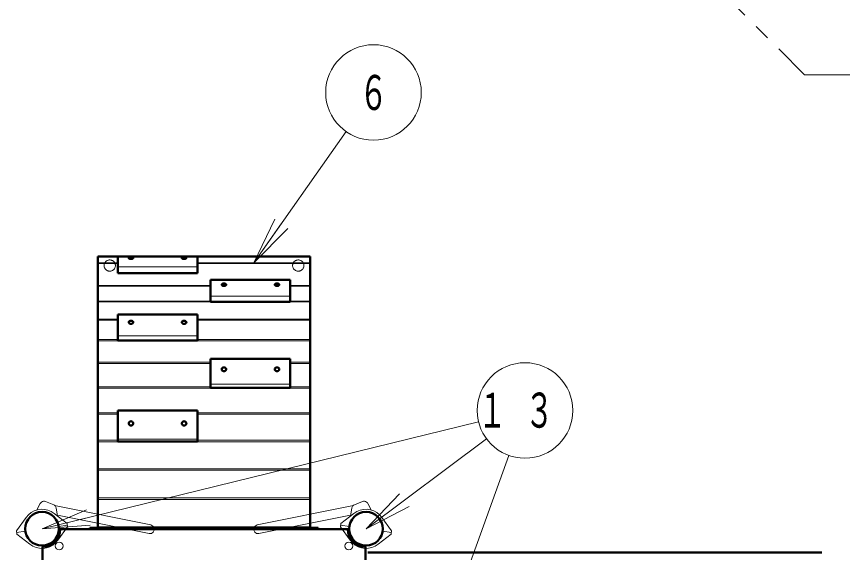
# Model space of a CAD drawing. Units: millimetres on the paper, scale 1:60. Extents: x -385 to 0, y -594 to 267.
# Drawn here: x -245.2 to -193.4, y 167.5 to 201.2 of the extents above; entities that cross this region are included whole.
import ezdxf
from ezdxf.enums import TextEntityAlignment as Align

# ---------------------------------------------------------------- set-up
doc = ezdxf.new("R2010")
doc.units = ezdxf.units.MM
doc.linetypes.add('USER1', pattern=[4.5, 2.5, -2])
doc.linetypes.add('USER3', pattern=[8, 3, -1, 1, -1, 1, -1])
doc.layers.add('LY_1', color=7, linetype='Continuous', lineweight=13)
doc.styles.add('ＭＳ ゴシック', font='')
doc.styles.get('ＭＳ ゴシック').set_extended_font_data('MS Gothic')

msp = doc.modelspace()

# ---------------------------------------------------------------- linework, layer by layer
at = {"layer": 'LY_1', "linetype": 'USER3'}
for p, q in [((-214.378, 216.14), (-195.78, 197.542)), ((-195.78, 197.542), (-177.301, 197.542))]:
    msp.add_line(p, q, dxfattribs=at)
at = {"layer": 'LY_1'}
for p, q in [((-230.346, 185.728), (-224.558, 193.981)), ((-230.346, 185.728), (-229.032, 188.471)), ((-230.346, 185.728), (-228.623, 188.184)), ((-228.214, 187.897), (-230.346, 185.728)), ((-240.137, 185.728), (-238.887, 185.728)), ((-240.137, 185.7), (-238.887, 185.7)), ((-233.887, 185.728), (-226.804, 185.728)), ((-233.887, 185.7), (-226.804, 185.7)), ((-238.887, 185.479), (-233.887, 185.479)), ((-240.137, 184.309), (-233.054, 184.309)), ((-240.137, 184.26), (-233.054, 184.26)), ((-228.054, 184.309), (-226.804, 184.309)), ((-228.054, 184.26), (-226.804, 184.26)), ((-233.054, 183.649), (-228.054, 183.649)), ((-240.137, 183.334), (-233.054, 183.334)), ((-240.137, 183.276), (-226.804, 183.276)), ((-228.054, 183.334), (-226.804, 183.334)), ((-240.137, 182.198), (-238.887, 182.198)), ((-240.137, 182.131), (-238.887, 182.131)), ((-233.887, 182.198), (-226.804, 182.198)), ((-233.887, 182.131), (-226.804, 182.131)), ((-240.137, 180.912), (-238.887, 180.912)), ((-238.887, 181.157), (-233.887, 181.157)), ((-233.887, 180.912), (-226.804, 180.912)), ((-240.137, 180.837), (-226.804, 180.837)), ((-240.137, 179.492), (-233.054, 179.492)), ((-240.137, 179.41), (-233.054, 179.41)), ((-228.054, 179.492), (-226.804, 179.492)), ((-228.054, 179.41), (-226.804, 179.41)), ((-240.137, 177.953), (-233.054, 177.953)), ((-240.137, 177.865), (-226.804, 177.865)), ((-233.054, 178.117), (-228.054, 178.117)), ((-228.054, 177.953), (-226.804, 177.953)), ((-240.137, 176.313), (-238.887, 176.313)), ((-233.887, 176.313), (-226.804, 176.313)), ((-243.637, 169.031), (-216.241, 175.749)), ((-240.137, 176.221), (-238.887, 176.221)), ((-233.887, 176.221), (-226.804, 176.221)), ((-240.137, 174.591), (-238.887, 174.591)), ((-240.137, 174.495), (-226.804, 174.495)), ((-238.887, 174.668), (-233.887, 174.668)), ((-233.887, 174.591), (-226.804, 174.591)), ((-223.304, 169.031), (-215.733, 174.671)), ((-223.304, 148.697), (-214.342, 173.64)), ((-240.137, 172.807), (-226.804, 172.807)), ((-240.137, 172.708), (-226.804, 172.708)), ((-223.304, 169.031), (-221.197, 171.224)), ((-240.137, 170.98), (-226.804, 170.98)), ((-240.137, 170.879), (-226.804, 170.879)), ((-223.304, 169.031), (-220.898, 170.823)), ((-243.637, 169.031), (-240.843, 170.231)), ((-220.599, 170.422), (-223.304, 169.031)), ((-243.637, 169.031), (-240.724, 169.745)), ((-240.605, 169.259), (-243.637, 169.031)), ((-242.589, 169.179), (-242.052, 169.255)), ((-224.352, 169.179), (-224.889, 169.255)), ((-244.685, 168.882), (-245.222, 168.806)), ((-222.256, 168.882), (-221.719, 168.806))]:
    msp.add_line(p, q, dxfattribs=at)
at = {"layer": 'LY_1', "color": 140, "lineweight": 50}
for p, q in [((-240.137, 186.14), (-226.804, 186.14)), ((-240.137, 186.14), (-240.137, 169.105)), ((-238.887, 185.082), (-238.887, 186.125)), ((-238.887, 186.125), (-233.887, 186.125)), ((-233.887, 185.082), (-233.887, 186.125)), ((-226.804, 186.14), (-226.804, 169.105)), ((-238.887, 185.082), (-233.887, 185.082)), ((-233.054, 183.29), (-233.054, 184.662)), ((-233.054, 184.662), (-228.054, 184.662)), ((-228.054, 183.29), (-228.054, 184.662)), ((-233.054, 183.29), (-228.054, 183.29)), ((-238.887, 180.854), (-238.887, 182.492)), ((-238.887, 182.492), (-233.887, 182.492)), ((-233.887, 180.854), (-233.887, 182.492)), ((-238.887, 180.854), (-233.887, 180.854)), ((-233.054, 179.713), (-228.054, 179.713)), ((-233.054, 177.884), (-233.054, 179.713)), ((-228.054, 177.884), (-228.054, 179.713)), ((-233.054, 177.884), (-228.054, 177.884)), ((-238.887, 176.452), (-233.887, 176.452)), ((-238.887, 174.514), (-238.887, 176.452)), ((-233.887, 174.514), (-233.887, 176.452)), ((-238.887, 174.514), (-233.887, 174.514)), ((-242.496, 169.006), (-224.445, 169.006)), ((-238.137, 169.081), (-240.637, 169.081)), ((-240.637, 169.081), (-240.637, 169.006)), ((-238.137, 169.006), (-240.637, 169.006)), ((-240.137, 169.105), (-226.804, 169.105)), ((-238.137, 169.081), (-238.137, 169.006)), ((-228.804, 169.081), (-228.804, 169.006)), ((-226.304, 169.081), (-228.804, 169.081)), ((-226.304, 169.006), (-228.804, 169.006)), ((-226.304, 169.081), (-226.304, 169.006)), ((-243.612, 149.839), (-243.612, 167.889)), ((-223.329, 149.839), (-223.329, 167.889)), ((-223.193, 167.542), (-219.806, 167.542)), ((-219.806, 167.542), (-194.705, 167.542))]:
    msp.add_line(p, q, dxfattribs=at)
for points in [[(-238.196, 186.033), (-238.195, 186.028), (-238.193, 186.024), (-238.191, 186.02), (-238.187, 186.016), (-238.182, 186.012), (-238.177, 186.009), (-238.17, 186.005), (-238.162, 186.002), (-238.154, 185.999), (-238.145, 185.996), (-238.135, 185.994), (-238.125, 185.991), (-238.114, 185.989), (-238.102, 185.988), (-238.091, 185.987), (-238.079, 185.986), (-238.066, 185.985), (-238.054, 185.985), (-238.042, 185.985), (-238.029, 185.986), (-238.017, 185.987), (-238.005, 185.988), (-237.994, 185.989), (-237.983, 185.991), (-237.973, 185.994), (-237.963, 185.996), (-237.954, 185.999), (-237.945, 186.002), (-237.938, 186.005), (-237.931, 186.009), (-237.926, 186.012), (-237.921, 186.016), (-237.917, 186.02), (-237.914, 186.024), (-237.913, 186.028), (-237.912, 186.033), (-237.913, 186.037), (-237.914, 186.041), (-237.917, 186.045), (-237.921, 186.049), (-237.926, 186.053), (-237.931, 186.057), (-237.938, 186.06), (-237.945, 186.063), (-237.954, 186.066), (-237.963, 186.069), (-237.973, 186.072), (-237.983, 186.074), (-237.994, 186.076), (-238.005, 186.078), (-238.017, 186.079), (-238.029, 186.08), (-238.042, 186.08), (-238.054, 186.08), (-238.066, 186.08), (-238.079, 186.08), (-238.091, 186.079), (-238.102, 186.078), (-238.114, 186.076), (-238.125, 186.074), (-238.135, 186.072), (-238.145, 186.069), (-238.154, 186.066), (-238.162, 186.063), (-238.17, 186.06), (-238.177, 186.057), (-238.182, 186.053), (-238.187, 186.049), (-238.191, 186.045), (-238.193, 186.041), (-238.195, 186.037)], [(-234.579, 186.033), (-234.579, 186.037), (-234.581, 186.041), (-234.584, 186.045), (-234.587, 186.049), (-234.592, 186.053), (-234.598, 186.057), (-234.605, 186.06), (-234.612, 186.063), (-234.62, 186.066), (-234.63, 186.069), (-234.639, 186.072), (-234.65, 186.074), (-234.661, 186.076), (-234.672, 186.078), (-234.684, 186.079), (-234.696, 186.08), (-234.708, 186.08), (-234.721, 186.08), (-234.733, 186.08), (-234.745, 186.08), (-234.757, 186.079), (-234.769, 186.078), (-234.78, 186.076), (-234.791, 186.074), (-234.802, 186.072), (-234.812, 186.069), (-234.821, 186.066), (-234.829, 186.063), (-234.837, 186.06), (-234.843, 186.057), (-234.849, 186.053), (-234.854, 186.049), (-234.857, 186.045), (-234.86, 186.041), (-234.862, 186.037), (-234.862, 186.033), (-234.862, 186.028), (-234.86, 186.024), (-234.857, 186.02), (-234.854, 186.016), (-234.849, 186.012), (-234.843, 186.009), (-234.837, 186.005), (-234.829, 186.002), (-234.821, 185.999), (-234.812, 185.996), (-234.802, 185.994), (-234.791, 185.991), (-234.78, 185.989), (-234.769, 185.988), (-234.757, 185.987), (-234.745, 185.986), (-234.733, 185.985), (-234.721, 185.985), (-234.708, 185.985), (-234.696, 185.986), (-234.684, 185.987), (-234.672, 185.988), (-234.661, 185.989), (-234.65, 185.991), (-234.639, 185.994), (-234.63, 185.996), (-234.62, 185.999), (-234.612, 186.002), (-234.605, 186.005), (-234.598, 186.009), (-234.592, 186.012), (-234.587, 186.016), (-234.584, 186.02), (-234.581, 186.024), (-234.579, 186.028)], [(-232.362, 184.363), (-232.362, 184.356), (-232.36, 184.35), (-232.357, 184.343), (-232.354, 184.337), (-232.349, 184.331), (-232.343, 184.325), (-232.337, 184.32), (-232.329, 184.315), (-232.321, 184.31), (-232.312, 184.305), (-232.302, 184.301), (-232.291, 184.298), (-232.28, 184.295), (-232.269, 184.292), (-232.257, 184.29), (-232.245, 184.289), (-232.233, 184.288), (-232.221, 184.288), (-232.208, 184.288), (-232.196, 184.289), (-232.184, 184.29), (-232.172, 184.292), (-232.161, 184.295), (-232.15, 184.298), (-232.139, 184.301), (-232.13, 184.305), (-232.12, 184.31), (-232.112, 184.315), (-232.105, 184.32), (-232.098, 184.325), (-232.092, 184.331), (-232.087, 184.337), (-232.084, 184.343), (-232.081, 184.35), (-232.079, 184.356), (-232.079, 184.363), (-232.079, 184.369), (-232.081, 184.376), (-232.084, 184.382), (-232.087, 184.388), (-232.092, 184.394), (-232.098, 184.4), (-232.105, 184.406), (-232.112, 184.411), (-232.12, 184.416), (-232.13, 184.42), (-232.139, 184.424), (-232.15, 184.428), (-232.161, 184.431), (-232.172, 184.433), (-232.184, 184.435), (-232.196, 184.437), (-232.208, 184.437), (-232.221, 184.438), (-232.233, 184.437), (-232.245, 184.437), (-232.257, 184.435), (-232.269, 184.433), (-232.28, 184.431), (-232.291, 184.428), (-232.302, 184.424), (-232.312, 184.42), (-232.321, 184.416), (-232.329, 184.411), (-232.337, 184.406), (-232.343, 184.4), (-232.349, 184.394), (-232.354, 184.388), (-232.357, 184.382), (-232.36, 184.376), (-232.362, 184.369)], [(-228.746, 184.363), (-228.746, 184.369), (-228.748, 184.376), (-228.75, 184.382), (-228.754, 184.388), (-228.759, 184.394), (-228.765, 184.4), (-228.771, 184.406), (-228.779, 184.411), (-228.787, 184.416), (-228.796, 184.42), (-228.806, 184.424), (-228.816, 184.428), (-228.827, 184.431), (-228.839, 184.433), (-228.851, 184.435), (-228.863, 184.437), (-228.875, 184.437), (-228.887, 184.438), (-228.9, 184.437), (-228.912, 184.437), (-228.924, 184.435), (-228.936, 184.433), (-228.947, 184.431), (-228.958, 184.428), (-228.969, 184.424), (-228.978, 184.42), (-228.987, 184.416), (-228.996, 184.411), (-229.003, 184.406), (-229.01, 184.4), (-229.016, 184.394), (-229.02, 184.388), (-229.024, 184.382), (-229.027, 184.376), (-229.028, 184.369), (-229.029, 184.363), (-229.028, 184.356), (-229.027, 184.35), (-229.024, 184.343), (-229.02, 184.337), (-229.016, 184.331), (-229.01, 184.325), (-229.003, 184.32), (-228.996, 184.315), (-228.987, 184.31), (-228.978, 184.305), (-228.969, 184.301), (-228.958, 184.298), (-228.947, 184.295), (-228.936, 184.292), (-228.924, 184.29), (-228.912, 184.289), (-228.9, 184.288), (-228.887, 184.288), (-228.875, 184.288), (-228.863, 184.289), (-228.851, 184.29), (-228.839, 184.292), (-228.827, 184.295), (-228.816, 184.298), (-228.806, 184.301), (-228.796, 184.305), (-228.787, 184.31), (-228.779, 184.315), (-228.771, 184.32), (-228.765, 184.325), (-228.759, 184.331), (-228.754, 184.337), (-228.75, 184.343), (-228.748, 184.35), (-228.746, 184.356)], [(-238.196, 182), (-238.195, 181.991), (-238.193, 181.983), (-238.191, 181.974), (-238.187, 181.966), (-238.182, 181.958), (-238.177, 181.95), (-238.17, 181.943), (-238.162, 181.936), (-238.154, 181.93), (-238.145, 181.924), (-238.135, 181.919), (-238.125, 181.914), (-238.114, 181.91), (-238.102, 181.907), (-238.091, 181.904), (-238.079, 181.903), (-238.066, 181.901), (-238.054, 181.901), (-238.042, 181.901), (-238.029, 181.903), (-238.017, 181.904), (-238.005, 181.907), (-237.994, 181.91), (-237.983, 181.914), (-237.973, 181.919), (-237.963, 181.924), (-237.954, 181.93), (-237.945, 181.936), (-237.938, 181.943), (-237.931, 181.95), (-237.926, 181.958), (-237.921, 181.966), (-237.917, 181.974), (-237.914, 181.983), (-237.913, 181.991), (-237.912, 182), (-237.913, 182.008), (-237.914, 182.017), (-237.917, 182.025), (-237.921, 182.034), (-237.926, 182.041), (-237.931, 182.049), (-237.938, 182.056), (-237.945, 182.063), (-237.954, 182.07), (-237.963, 182.075), (-237.973, 182.081), (-237.983, 182.085), (-237.994, 182.089), (-238.005, 182.093), (-238.017, 182.095), (-238.029, 182.097), (-238.042, 182.098), (-238.054, 182.098), (-238.066, 182.098), (-238.079, 182.097), (-238.091, 182.095), (-238.102, 182.093), (-238.114, 182.089), (-238.125, 182.085), (-238.135, 182.081), (-238.145, 182.075), (-238.154, 182.07), (-238.162, 182.063), (-238.17, 182.056), (-238.177, 182.049), (-238.182, 182.041), (-238.187, 182.034), (-238.191, 182.025), (-238.193, 182.017), (-238.195, 182.008)], [(-234.862, 182), (-234.862, 181.991), (-234.86, 181.983), (-234.857, 181.974), (-234.854, 181.966), (-234.849, 181.958), (-234.843, 181.95), (-234.837, 181.943), (-234.829, 181.936), (-234.821, 181.93), (-234.812, 181.924), (-234.802, 181.919), (-234.791, 181.914), (-234.78, 181.91), (-234.769, 181.907), (-234.757, 181.904), (-234.745, 181.903), (-234.733, 181.901), (-234.721, 181.901), (-234.708, 181.901), (-234.696, 181.903), (-234.684, 181.904), (-234.672, 181.907), (-234.661, 181.91), (-234.65, 181.914), (-234.639, 181.919), (-234.63, 181.924), (-234.62, 181.93), (-234.612, 181.936), (-234.605, 181.943), (-234.598, 181.95), (-234.592, 181.958), (-234.587, 181.966), (-234.584, 181.974), (-234.581, 181.983), (-234.579, 181.991), (-234.579, 182), (-234.579, 182.008), (-234.581, 182.017), (-234.584, 182.025), (-234.587, 182.034), (-234.592, 182.041), (-234.598, 182.049), (-234.605, 182.056), (-234.612, 182.063), (-234.62, 182.07), (-234.63, 182.075), (-234.639, 182.081), (-234.65, 182.085), (-234.661, 182.089), (-234.672, 182.093), (-234.684, 182.095), (-234.696, 182.097), (-234.708, 182.098), (-234.721, 182.098), (-234.733, 182.098), (-234.745, 182.097), (-234.757, 182.095), (-234.769, 182.093), (-234.78, 182.089), (-234.791, 182.085), (-234.802, 182.081), (-234.812, 182.075), (-234.821, 182.07), (-234.829, 182.063), (-234.837, 182.056), (-234.843, 182.049), (-234.849, 182.041), (-234.854, 182.034), (-234.857, 182.025), (-234.86, 182.017), (-234.862, 182.008)], [(-232.079, 179.051), (-232.079, 179.061), (-232.081, 179.071), (-232.084, 179.081), (-232.087, 179.091), (-232.092, 179.101), (-232.098, 179.11), (-232.105, 179.118), (-232.112, 179.127), (-232.12, 179.134), (-232.13, 179.141), (-232.139, 179.147), (-232.15, 179.153), (-232.161, 179.158), (-232.172, 179.162), (-232.184, 179.165), (-232.196, 179.167), (-232.208, 179.168), (-232.221, 179.169), (-232.233, 179.168), (-232.245, 179.167), (-232.257, 179.165), (-232.269, 179.162), (-232.28, 179.158), (-232.291, 179.153), (-232.302, 179.147), (-232.312, 179.141), (-232.321, 179.134), (-232.329, 179.127), (-232.337, 179.118), (-232.343, 179.11), (-232.349, 179.101), (-232.354, 179.091), (-232.357, 179.081), (-232.36, 179.071), (-232.362, 179.061), (-232.362, 179.051), (-232.362, 179.04), (-232.36, 179.03), (-232.357, 179.02), (-232.354, 179.01), (-232.349, 179.001), (-232.343, 178.992), (-232.337, 178.983), (-232.329, 178.975), (-232.321, 178.967), (-232.312, 178.96), (-232.302, 178.954), (-232.291, 178.949), (-232.28, 178.944), (-232.269, 178.94), (-232.257, 178.937), (-232.245, 178.935), (-232.233, 178.933), (-232.221, 178.933), (-232.208, 178.933), (-232.196, 178.935), (-232.184, 178.937), (-232.172, 178.94), (-232.161, 178.944), (-232.15, 178.949), (-232.139, 178.954), (-232.13, 178.96), (-232.12, 178.967), (-232.112, 178.975), (-232.105, 178.983), (-232.098, 178.992), (-232.092, 179.001), (-232.087, 179.01), (-232.084, 179.02), (-232.081, 179.03), (-232.079, 179.04)], [(-228.746, 179.051), (-228.746, 179.061), (-228.748, 179.071), (-228.75, 179.081), (-228.754, 179.091), (-228.759, 179.101), (-228.765, 179.11), (-228.771, 179.118), (-228.779, 179.127), (-228.787, 179.134), (-228.796, 179.141), (-228.806, 179.147), (-228.816, 179.153), (-228.827, 179.158), (-228.839, 179.162), (-228.851, 179.165), (-228.863, 179.167), (-228.875, 179.168), (-228.887, 179.169), (-228.9, 179.168), (-228.912, 179.167), (-228.924, 179.165), (-228.936, 179.162), (-228.947, 179.158), (-228.958, 179.153), (-228.969, 179.147), (-228.978, 179.141), (-228.987, 179.134), (-228.996, 179.127), (-229.003, 179.118), (-229.01, 179.11), (-229.016, 179.101), (-229.02, 179.091), (-229.024, 179.081), (-229.027, 179.071), (-229.028, 179.061), (-229.029, 179.051), (-229.028, 179.04), (-229.027, 179.03), (-229.024, 179.02), (-229.02, 179.01), (-229.016, 179.001), (-229.01, 178.992), (-229.003, 178.983), (-228.996, 178.975), (-228.987, 178.967), (-228.978, 178.96), (-228.969, 178.954), (-228.958, 178.949), (-228.947, 178.944), (-228.936, 178.94), (-228.924, 178.937), (-228.912, 178.935), (-228.9, 178.933), (-228.887, 178.933), (-228.875, 178.933), (-228.863, 178.935), (-228.851, 178.937), (-228.839, 178.94), (-228.827, 178.944), (-228.816, 178.949), (-228.806, 178.954), (-228.796, 178.96), (-228.787, 178.967), (-228.779, 178.975), (-228.771, 178.983), (-228.765, 178.992), (-228.759, 179.001), (-228.754, 179.01), (-228.75, 179.02), (-228.748, 179.03), (-228.746, 179.04)], [(-238.196, 175.649), (-238.195, 175.638), (-238.193, 175.626), (-238.191, 175.615), (-238.187, 175.604), (-238.182, 175.594), (-238.177, 175.583), (-238.17, 175.574), (-238.162, 175.565), (-238.154, 175.556), (-238.145, 175.548), (-238.135, 175.541), (-238.125, 175.535), (-238.114, 175.53), (-238.102, 175.525), (-238.091, 175.522), (-238.079, 175.519), (-238.066, 175.518), (-238.054, 175.517), (-238.042, 175.518), (-238.029, 175.519), (-238.017, 175.522), (-238.005, 175.525), (-237.994, 175.53), (-237.983, 175.535), (-237.973, 175.541), (-237.963, 175.548), (-237.954, 175.556), (-237.945, 175.565), (-237.938, 175.574), (-237.931, 175.583), (-237.926, 175.594), (-237.921, 175.604), (-237.917, 175.615), (-237.914, 175.626), (-237.913, 175.638), (-237.912, 175.649), (-237.913, 175.661), (-237.914, 175.672), (-237.917, 175.683), (-237.921, 175.694), (-237.926, 175.705), (-237.931, 175.715), (-237.938, 175.725), (-237.945, 175.734), (-237.954, 175.743), (-237.963, 175.75), (-237.973, 175.757), (-237.983, 175.764), (-237.994, 175.769), (-238.005, 175.773), (-238.017, 175.777), (-238.029, 175.779), (-238.042, 175.781), (-238.054, 175.781), (-238.066, 175.781), (-238.079, 175.779), (-238.091, 175.777), (-238.102, 175.773), (-238.114, 175.769), (-238.125, 175.764), (-238.135, 175.757), (-238.145, 175.75), (-238.154, 175.743), (-238.162, 175.734), (-238.17, 175.725), (-238.177, 175.715), (-238.182, 175.705), (-238.187, 175.694), (-238.191, 175.683), (-238.193, 175.672), (-238.195, 175.661)], [(-234.579, 175.649), (-234.579, 175.661), (-234.581, 175.672), (-234.584, 175.683), (-234.587, 175.694), (-234.592, 175.705), (-234.598, 175.715), (-234.605, 175.725), (-234.612, 175.734), (-234.62, 175.743), (-234.63, 175.75), (-234.639, 175.757), (-234.65, 175.764), (-234.661, 175.769), (-234.672, 175.773), (-234.684, 175.777), (-234.696, 175.779), (-234.708, 175.781), (-234.721, 175.781), (-234.733, 175.781), (-234.745, 175.779), (-234.757, 175.777), (-234.769, 175.773), (-234.78, 175.769), (-234.791, 175.764), (-234.802, 175.757), (-234.812, 175.75), (-234.821, 175.743), (-234.829, 175.734), (-234.837, 175.725), (-234.843, 175.715), (-234.849, 175.705), (-234.854, 175.694), (-234.857, 175.683), (-234.86, 175.672), (-234.862, 175.661), (-234.862, 175.649), (-234.862, 175.638), (-234.86, 175.626), (-234.857, 175.615), (-234.854, 175.604), (-234.849, 175.594), (-234.843, 175.583), (-234.837, 175.574), (-234.829, 175.565), (-234.821, 175.556), (-234.812, 175.548), (-234.802, 175.541), (-234.791, 175.535), (-234.78, 175.53), (-234.769, 175.525), (-234.757, 175.522), (-234.745, 175.519), (-234.733, 175.518), (-234.721, 175.517), (-234.708, 175.518), (-234.696, 175.519), (-234.684, 175.522), (-234.672, 175.525), (-234.661, 175.53), (-234.65, 175.535), (-234.639, 175.541), (-234.63, 175.548), (-234.62, 175.556), (-234.612, 175.565), (-234.605, 175.574), (-234.598, 175.583), (-234.592, 175.594), (-234.587, 175.604), (-234.584, 175.615), (-234.581, 175.626), (-234.579, 175.638)]]:
    msp.add_lwpolyline(points, close=True, dxfattribs=at)
at = {"layer": 'LY_1'}
for points in [[(-243.959, 170.218), (-243.757, 170.616), (-243.72, 170.67), (-243.672, 170.713), (-243.614, 170.744), (-243.55, 170.759), (-243.485, 170.758), (-243.422, 170.741), (-242.905, 170.533), (-242.859, 170.509), (-242.819, 170.476), (-242.786, 170.436), (-242.762, 170.39), (-242.748, 170.34), (-242.657, 169.824)], [(-222.982, 170.218), (-223.185, 170.616), (-223.221, 170.67), (-223.27, 170.713), (-223.327, 170.744), (-223.391, 170.759), (-223.456, 170.758), (-223.519, 170.741), (-224.037, 170.533), (-224.082, 170.509), (-224.122, 170.476), (-224.155, 170.436), (-224.179, 170.39), (-224.193, 170.34), (-224.285, 169.824)], [(-242.845, 170.499), (-236.807, 169.272), (-236.679, 169.206), (-236.599, 169.087), (-236.59, 168.944), (-236.653, 168.813), (-236.774, 168.734), (-236.917, 168.727), (-242.669, 169.896)], [(-224.097, 170.499), (-230.134, 169.272), (-230.263, 169.206), (-230.342, 169.087), (-230.351, 168.944), (-230.288, 168.813), (-230.167, 168.734), (-230.024, 168.727), (-224.272, 169.896)]]:
    msp.add_lwpolyline(points, dxfattribs=at)
for points in [[(-242.037, 169.15), (-242.637, 168.314), (-242.781, 168.147), (-242.953, 168.008), (-243.147, 167.902), (-243.356, 167.833), (-243.575, 167.802), (-243.796, 167.81), (-244.011, 167.858), (-244.215, 167.944), (-244.399, 168.065), (-245.207, 168.702), (-245.237, 168.911), (-244.637, 169.747), (-244.493, 169.914), (-244.322, 170.053), (-244.128, 170.159), (-243.918, 170.228), (-243.7, 170.259), (-243.479, 170.251), (-243.263, 170.203), (-243.06, 170.117), (-242.875, 169.996), (-242.067, 169.36)], [(-224.904, 169.15), (-224.304, 168.314), (-224.16, 168.147), (-223.988, 168.008), (-223.794, 167.902), (-223.585, 167.833), (-223.366, 167.802), (-223.146, 167.81), (-222.93, 167.858), (-222.727, 167.944), (-222.542, 168.065), (-221.734, 168.702), (-221.704, 168.911), (-222.304, 169.747), (-222.448, 169.914), (-222.62, 170.053), (-222.813, 170.159), (-223.023, 170.228), (-223.242, 170.259), (-223.462, 170.251), (-223.678, 170.203), (-223.881, 170.117), (-224.066, 169.996), (-224.874, 169.36)]]:
    msp.add_lwpolyline(points, close=True, dxfattribs=at)
for centre, radius in [((-222.835, 196.437), 3), ((-213.327, 176.463), 3), ((-243.637, 169.031), 1.058), ((-223.304, 169.031), 1.058), ((-242.559, 167.952), 0.246), ((-224.382, 167.952), 0.246)]:
    msp.add_circle(centre, radius, dxfattribs=at)
at = {"layer": 'LY_1', "linetype": 'USER1'}
for centre in [(-239.387, 185.564), (-227.554, 185.564)]:
    msp.add_circle(centre, 0.356, dxfattribs=at)
at = {"layer": 'LY_1', "color": 140, "lineweight": 50}
for centre in [(-243.637, 169.031), (-223.304, 169.031)]:
    msp.add_circle(centre, 1.058, dxfattribs=at)
for centre, start, end in [((-243.637, 169.031), 271.258, 358.7445), ((-223.304, 169.031), 181.2555, 268.7471)]:
    msp.add_arc(centre, 1.142, start, end, dxfattribs=at)

# ---------------------------------------------------------------- texts
at = {"layer": 'LY_1', "style": 'ＭＳ ゴシック', "width": 0.6}
msp.add_text('６', height=2.199, dxfattribs=at).set_placement((-222.835, 196.437), align=Align.MIDDLE_CENTER)
at = {"layer": 'LY_1', "insert": (-213.327, 176.463), "char_height": 2.199, "attachment_point": 5, "style": 'ＭＳ ゴシック'}
msp.add_mtext('\\T1.64;\\W0.6;１３', dxfattribs=at)

doc.saveas('drawing.dxf')
